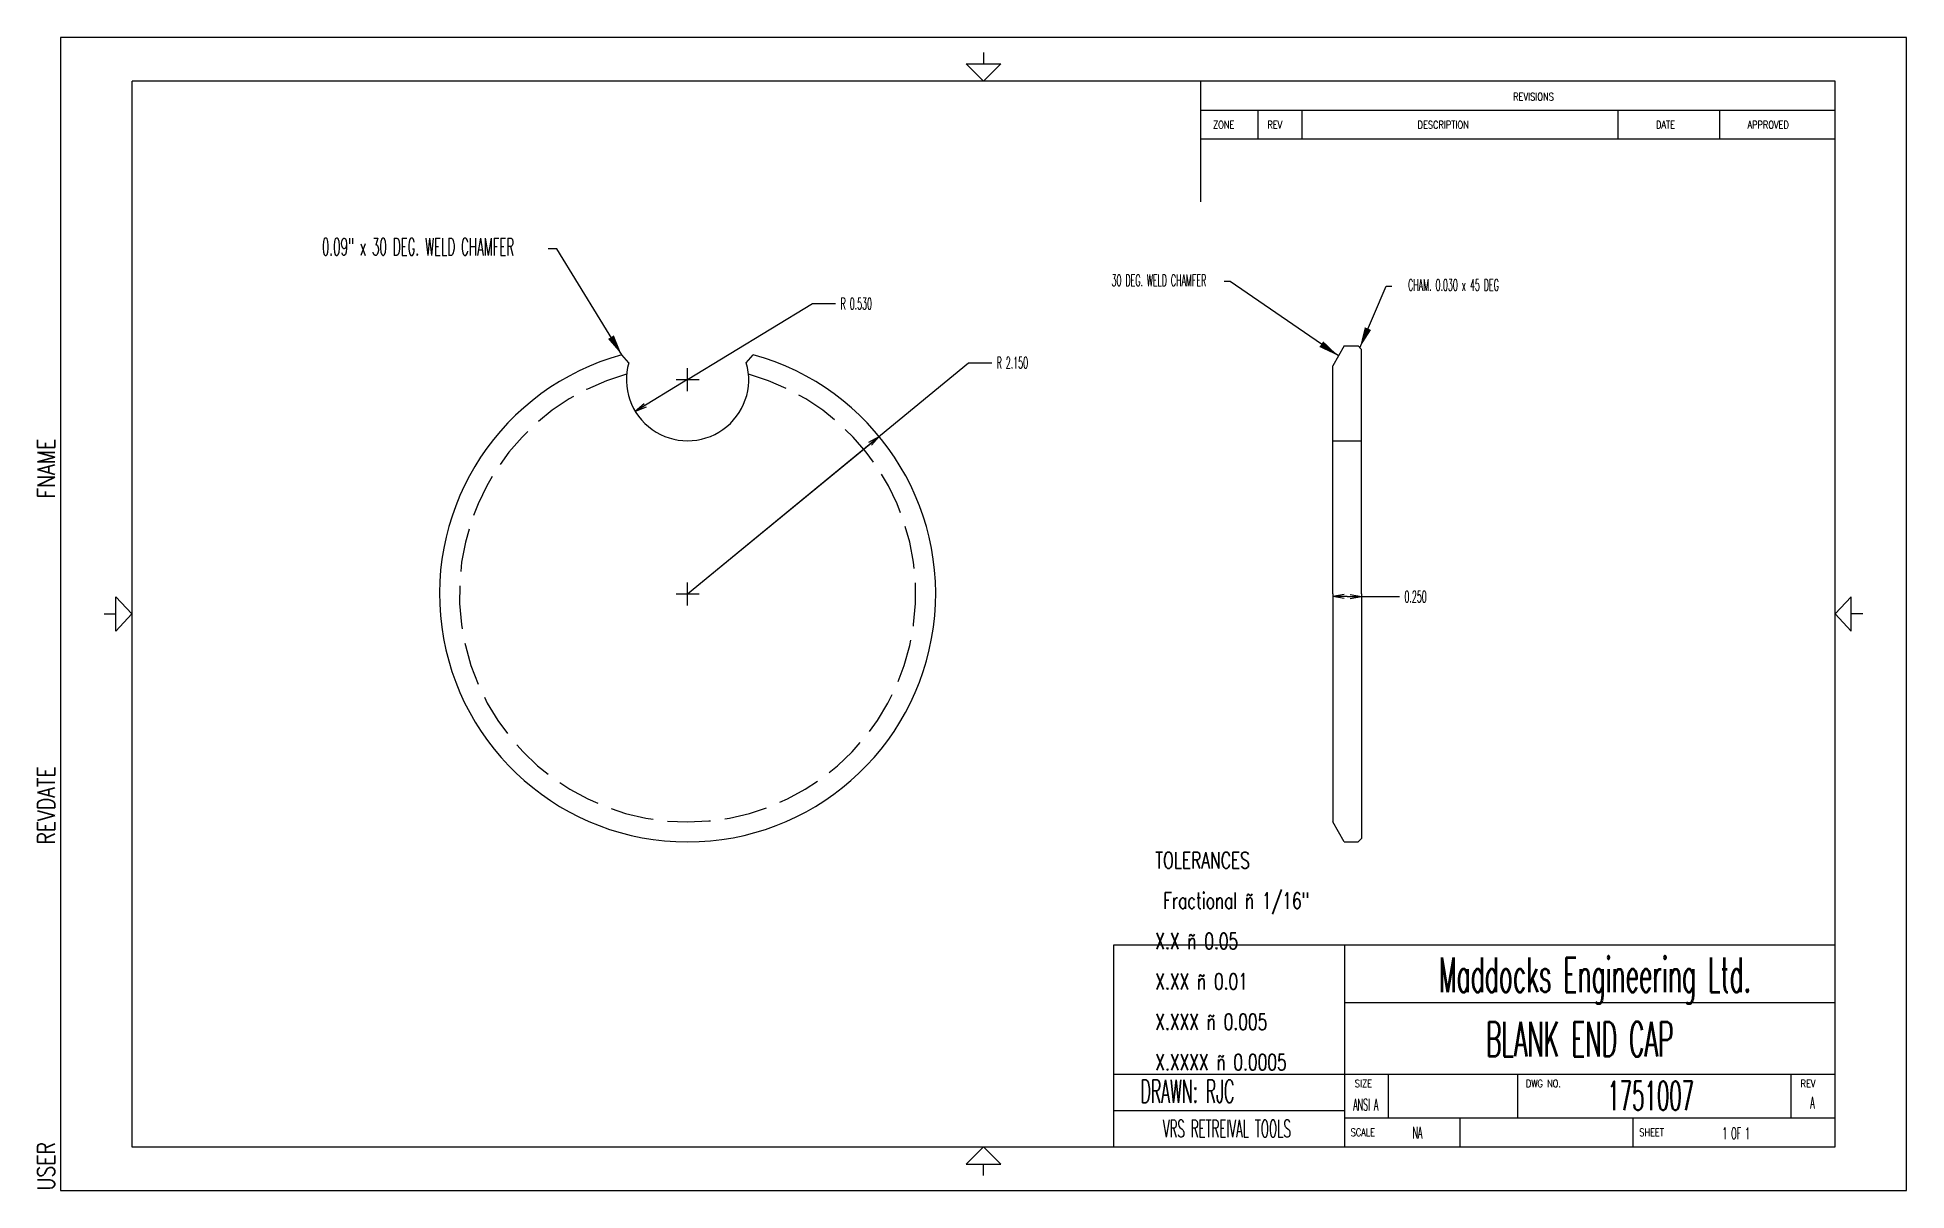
# Model space of a CAD drawing. Header units: inches. Extents: x -0.2 to 16, y 10 to 20.
import ezdxf
from ezdxf.enums import TextEntityAlignment as Align

# ---------------------------------------------------------------- set-up
doc = ezdxf.new("R2010")
doc.units = ezdxf.units.IN
doc.header["$MEASUREMENT"] = 0
doc.header["$PDMODE"] = 2
doc.header["$PDSIZE"] = 0.1
doc.linetypes.add('Continuous2', pattern=[0])
doc.linetypes.add('DASHED', pattern=[0.5, 0.375, -0.125])
doc.layers.add('Title Block', color=1, linetype='Continuous')
doc.styles.add('MCStick_A0.500000_S0.000000', font='Simplex', dxfattribs={"width": 0.5})
doc.styles.add('MCStick_A0.700000_S0.000000', font='Simplex', dxfattribs={"width": 0.7})
doc.styles.add('MCStick_A0.800000_S0.000000', font='Simplex', dxfattribs={"width": 0.8})
doc.dimstyles.get("Standard").update_dxf_attribs({"dimtxt": 0.18, "dimasz": 0.18, "dimexe": 0.18, "dimexo": 0.0625, "dimgap": 0.09, "dimtad": 0, "dimtih": 1, "dimtoh": 1, "dimdec": 4, "dimzin": 0, "dimdsep": 46, "dimtxsty": 'Standard', "dimcen": 0.09, "dimadec": 0, "dimazin": 0, "dimtfac": 1, "dimtdec": 4, "dimtofl": 0, "dimtmove": 0, "dimatfit": 3, "dimfxl": 1, "dimtolj": 1, "dimtzin": 0, "dimarcsym": 0})

msp = doc.modelspace()

# ---------------------------------------------------------------- linework, layer by layer
at = {"color": 3, "linetype": 'Continuous2', "lineweight": -3, "true_color": 0x00ff00}
for p, q in [((5.435, 17.032), (6.518, 17.691)), ((5.435, 17.032), (6.518, 17.691)), ((6.518, 17.691), (6.718, 17.691)), ((6.518, 17.691), (6.718, 17.691)), ((4.926, 17.179), (4.865, 17.247)), ((5.435, 15.174), (7.871, 17.179)), ((5.944, 17.179), (6.004, 17.247)), ((7.871, 17.179), (8.071, 17.179)), ((11.126, 17.324), (11.026, 17.151)), ((11.126, 17.324), (11.246, 17.324)), ((11.276, 17.294), (11.246, 17.324)), ((11.276, 15.174), (11.276, 17.294)), ((5.435, 17.032), (4.982, 16.756)), ((5.435, 17.032), (4.982, 16.756)), ((11.026, 15.174), (11.026, 17.151)), ((5.059, 16.822), (4.982, 16.756)), ((5.059, 16.822), (4.982, 16.756)), ((5.076, 16.794), (4.982, 16.756)), ((5.076, 16.794), (4.982, 16.756)), ((5.435, 15.174), (7.095, 16.54)), ((7.007, 16.49), (7.095, 16.54)), ((7.028, 16.464), (7.095, 16.54)), ((11.026, 15.174), (11.026, 13.197)), ((11.126, 15.168), (11.026, 15.151)), ((11.126, 15.168), (11.026, 15.151)), ((11.126, 15.168), (11.026, 15.151)), ((11.126, 15.168), (11.026, 15.151)), ((11.126, 15.168), (11.026, 15.151)), ((11.126, 15.168), (11.026, 15.151)), ((11.126, 15.168), (11.026, 15.151)), ((11.126, 15.168), (11.026, 15.151)), ((11.126, 15.135), (11.026, 15.151)), ((11.151, 15.151), (11.026, 15.151)), ((11.126, 15.135), (11.026, 15.151)), ((11.126, 15.135), (11.026, 15.151)), ((11.126, 15.135), (11.026, 15.151)), ((11.126, 15.135), (11.026, 15.151)), ((11.151, 15.151), (11.026, 15.151)), ((11.126, 15.135), (11.026, 15.151)), ((11.126, 15.135), (11.026, 15.151)), ((11.126, 15.135), (11.026, 15.151)), ((11.026, 15.074), (11.026, 15.074)), ((11.026, 15.074), (11.026, 15.074)), ((11.151, 15.151), (11.276, 15.151)), ((11.151, 15.151), (11.405, 15.151)), ((11.151, 15.151), (11.276, 15.151)), ((11.151, 15.151), (11.405, 15.151)), ((11.176, 15.168), (11.276, 15.151)), ((11.176, 15.168), (11.276, 15.151)), ((11.176, 15.168), (11.276, 15.151)), ((11.176, 15.168), (11.276, 15.151)), ((11.176, 15.168), (11.276, 15.151)), ((11.176, 15.168), (11.276, 15.151)), ((11.176, 15.168), (11.276, 15.151)), ((11.176, 15.168), (11.276, 15.151)), ((11.176, 15.135), (11.276, 15.151)), ((11.176, 15.135), (11.276, 15.151)), ((11.176, 15.135), (11.276, 15.151)), ((11.176, 15.135), (11.276, 15.151)), ((11.176, 15.135), (11.276, 15.151)), ((11.176, 15.135), (11.276, 15.151)), ((11.176, 15.135), (11.276, 15.151)), ((11.176, 15.135), (11.276, 15.151)), ((11.276, 15.174), (11.276, 13.054)), ((11.276, 15.074), (11.276, 15.074)), ((11.276, 15.074), (11.276, 15.074)), ((11.405, 15.151), (11.605, 15.151)), ((11.405, 15.151), (11.605, 15.151)), ((11.126, 13.024), (11.026, 13.197)), ((11.126, 13.024), (11.246, 13.024)), ((11.246, 13.024), (11.276, 13.054))]:
    msp.add_line(p, q, dxfattribs=at)
at = {"color": 3, "linetype": 'DASHED', "lineweight": -3, "true_color": 0x00ff00}
msp.add_line((11.026, 16.502), (11.276, 16.502), dxfattribs=at)
at = {"color": 3, "linetype": 'Continuous2', "lineweight": -3, "true_color": 0x00ff00}
for centre, radius, start, end in [((5.435, 15.174), 2.15, 105.3627, 74.6373), ((5.435, 17.032), 0.53, 163.8951, 16.1049)]:
    msp.add_arc(centre, radius, start, end, dxfattribs=at)
at = {"color": 3, "linetype": 'DASHED', "lineweight": -3, "true_color": 0x00ff00}
msp.add_arc((5.435, 15.174), 1.977, 105.4877, 74.5123, dxfattribs=at)
at = {"color": 3, "linetype": 'Continuous2', "lineweight": -3, "true_color": 0x00ff00}
for p in [(5.435, 17.032), (5.435, 15.174)]:
    msp.add_point(p, dxfattribs=at)
at = {"layer": 'Title Block', "color": 7, "linetype": 'Continuous2', "lineweight": -3, "true_color": 0xffffff}
for p, q in [((16, 20), (0, 20)), ((0, 20), (0, 10)), ((16, 10), (16, 20)), ((7.85, 19.77), (8.15, 19.77)), ((7.85, 19.77), (8, 19.62)), ((8, 19.87), (8, 19.77)), ((8.15, 19.77), (8, 19.62)), ((15.38, 19.62), (0.62, 19.62)), ((0.62, 19.62), (0.62, 10.38)), ((9.88, 19.62), (9.88, 18.573)), ((15.38, 10.38), (15.38, 19.62)), ((9.88, 19.37), (15.38, 19.37)), ((10.38, 19.12), (10.38, 19.37)), ((10.76, 19.12), (10.76, 19.37)), ((13.5, 19.12), (13.5, 19.37)), ((14.38, 19.12), (14.38, 19.37)), ((9.88, 19.12), (15.38, 19.12)), ((0.48, 14.85), (0.48, 15.15)), ((0.48, 15.15), (0.62, 15)), ((15.52, 15.15), (15.38, 15)), ((15.52, 14.85), (15.52, 15.15)), ((0.38, 15), (0.48, 15)), ((0.48, 14.85), (0.62, 15)), ((15.52, 14.85), (15.38, 15)), ((15.62, 15), (15.52, 15)), ((9.13, 12.13), (15.38, 12.13)), ((9.13, 10.38), (9.13, 12.13)), ((11.13, 10.38), (11.13, 12.13)), ((11.13, 11.63), (15.38, 11.63)), ((9.13, 11.01), (15.38, 11.01)), ((11.51, 10.63), (11.51, 11.01)), ((12.63, 10.63), (12.63, 11.01)), ((15, 10.63), (15, 11.01)), ((9.13, 10.695), (11.13, 10.695)), ((11.13, 10.63), (15.38, 10.63)), ((12.13, 10.38), (12.13, 10.63)), ((13.63, 10.38), (13.63, 10.63)), ((0.62, 10.38), (15.38, 10.38)), ((7.85, 10.23), (8, 10.38)), ((8.15, 10.23), (8, 10.38)), ((7.85, 10.23), (8.15, 10.23)), ((8, 10.13), (8, 10.23)), ((0, 10), (16, 10))]:
    msp.add_line(p, q, dxfattribs=at)

# ---------------------------------------------------------------- texts
at = {"color": 3, "linetype": 'Continuous2', "lineweight": -3, "true_color": 0x00ff00, "style": 'MCStick_A0.500000_S0.000000', "width": 0.5}
for s, height, p in [('0.09" x 30 DEG. WELD CHAMFER', 0.15, (3.099, 18.184)), ('30 DEG. WELD CHAMFER', 0.1, (9.52, 17.893)), ('CHAM. 0.030 x 45 DEG', 0.1, (12.073, 17.853)), ('Maddocks Engineering Ltd.', 0.3, (13.298, 11.871)), ('BLANK END CAP', 0.3, (13.166, 11.313)), ('DRAWN: RJC', 0.2, (9.767, 10.862)), ('1751007', 0.25, (13.782, 10.823)), ('ANSI A', 0.1, (11.313, 10.745)), ('A', 0.1, (15.184, 10.763)), ('VRS RETREIVAL TOOLS', 0.15, (10.109, 10.538)), ('NA', 0.1, (11.761, 10.502)), ('1 OF 1', 0.1, (14.523, 10.496))]:
    msp.add_text(s, height=height, dxfattribs=at).set_placement(p, align=Align.MIDDLE_CENTER)
for s, p in [('R 0.530', (6.761, 17.641)), ('R 0.530', (6.761, 17.641)), ('R 2.150', (8.114, 17.129)), ('0.250', (11.648, 15.101)), ('0.250', (11.648, 15.101))]:
    msp.add_text(s, height=0.1, dxfattribs=at).set_placement(p)
at = {"color": 3, "linetype": 'Continuous2', "lineweight": -3, "true_color": 0x00ff00, "style": 'MCStick_A0.800000_S0.000000', "width": 0.8}
for s, p in [('FNAME', (-0.05, 16)), ('FNAME', (-0.05, 16)), ('REVDATE', (-0.05, 13)), ('REVDATE', (-0.05, 13)), ('USER', (-0.05, 10)), ('USER', (-0.05, 10))]:
    msp.add_text(s, height=0.15, rotation=90, dxfattribs=at).set_placement(p)
at = {"color": 3, "linetype": 'Continuous2', "lineweight": -3, "true_color": 0x00ff00, "insert": (9.489, 11.044), "char_height": 0.14, "width": 1.87053, "attachment_point": 7, "line_spacing_factor": 0.75, "style": 'MCStick_A0.700000_S0.000000'}
msp.add_mtext('TOLERANCES^M\\P Fractional ñ 1/16"^M\\PX.X ñ 0.05^M\\PX.XX ñ 0.01^M\\PX.XXX ñ 0.005^M\\PX.XXXX ñ 0.0005', dxfattribs=at)
at = {"layer": 'Title Block', "color": 7, "linetype": 'Continuous2', "lineweight": -3, "true_color": 0xffffff, "style": 'MCStick_A0.800000_S0.000000', "width": 0.8}
for s, p in [('REVISIONS', (12.59, 19.453)), ('ZONE', (9.989, 19.21)), ('REV', (10.46, 19.21)), ('DESCRIPTION', (11.762, 19.21)), ('DATE', (13.828, 19.21)), ('APPROVED', (14.621, 19.21)), ('SIZE', (11.218, 10.896)), ('DWG NO.', (12.701, 10.896)), ('REV', (15.081, 10.896)), ('SCALE', (11.182, 10.473)), ('SHEET', (13.683, 10.473))]:
    msp.add_text(s, height=0.065, dxfattribs=at).set_placement(p)

# ---------------------------------------------------------------- leaders
at = {"color": 3, "linetype": 'Continuous2', "lineweight": -3, "true_color": 0x00ff00}
for points in [[(4.865, 17.247), (4.301, 18.167), (4.226, 18.167)], [(11.076, 17.238), (10.136, 17.882), (10.086, 17.882)], [(11.261, 17.309), (11.489, 17.842), (11.539, 17.842)]]:
    msp.add_leader(points, dimstyle='Standard', dxfattribs=at)

doc.saveas('drawing.dxf')
